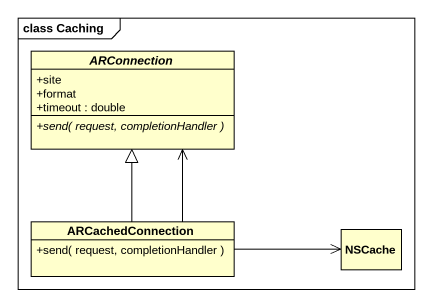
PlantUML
@startuml
mainframe class Caching
hide circle
hide empty members
skinparam classAttributeIconSize 0
abstract class ARConnection {
  +site
  +format
  +timeout : double
  {abstract} +send( request, completionHandler )
}
class ARCachedConnection {
  +send( request, completionHandler )
}
class NSCache
ARCachedConnection -up-|> ARConnection
ARCachedConnection -up-> ARConnection
ARCachedConnection -right-> NSCache
@enduml
